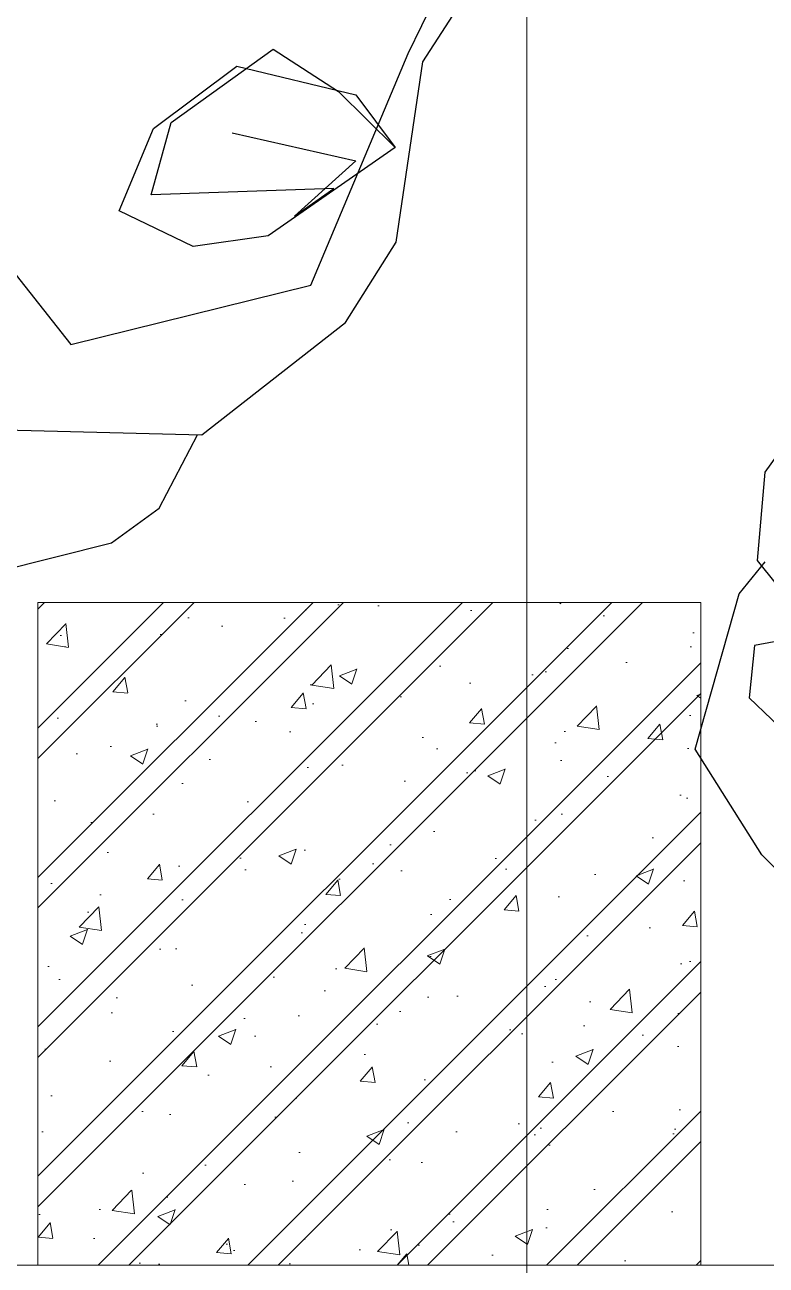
# Model space of a CAD drawing. Header units: millimetres. Extents: x -343543 to 400519, y -115663 to 104219.
# Drawn here: x -157836 to -157389, y 0 to 749 of the extents above; entities that cross this region are included whole.
import ezdxf
from ezdxf.xclip import XClip

# ---------------------------------------------------------------- set-up
doc = ezdxf.new("R2010")
doc.units = ezdxf.units.MM
doc.header["$XCLIPFRAME"] = 0
doc.linetypes.add('XREF MAT BANG TUONG XAY$0$CENTER', pattern=[50.8, 31.75, -6.35, 6.35, -6.35])
doc.layers.get('0').update_dxf_attribs({"color": 231, "lineweight": 0})
for name, color, linetype, lineweight in [('A-PATT', 252, 'Continuous', 9), ('A-SYMBOLS', 10, 'Continuous', 13), ('XREF MAT BANG TUONG XAY$0$01.Xref _MB T1$0$A-DOOR', 8, 'Continuous', 9), ('XREF MAT BANG TUONG XAY$0$A-GRID', 8, 'XREF MAT BANG TUONG XAY$0$CENTER', 15), ('XREF MAT BANG TUONG XAY$0$xref_IKIGAI_Cot$0$A-FNSH', 8, 'Continuous', 9), ('XREF MAT BANG TUONG XAY$0$xref_IKIGAI_Cot$0$A-PATT', 8, 'Continuous', 5)]:
    doc.layers.add(name, color=color, linetype=linetype, lineweight=lineweight)
doc.layers.add('XREF MAT BANG NOI THAT$0$FF-Plants', color=8, linetype='Continuous')

# ---------------------------------------------------------------- blocks, each defined once
blk = doc.blocks.new('XREF MAT BANG TUONG XAY$0$00.xref_IKIGAI_Truc')
at = {"layer": 'XREF MAT BANG TUONG XAY$0$A-GRID', "color": 8, "ltscale": 20}
for points in [[(23800, -3895), (23800, 22924.44)], [(-2907.53, 0), (42750, 0)]]:
    blk.add_lwpolyline(points, dxfattribs=at)
blk = doc.blocks.new('XREF MAT BANG TUONG XAY$0$xref_IKIGAI_Cot')
at = {"layer": 'XREF MAT BANG TUONG XAY$0$xref_IKIGAI_Cot$0$A-PATT'}
h = blk.add_hatch(dxfattribs=at)
h.set_pattern_fill('BT-01', color=8, scale=15, pattern_type=2)
h.set_pattern_definition([(50, (180, 180), (107.58903, -9.41282), [11.25, -123.75]), (355, (180, 180), (-20.8127, 112.8288), [9, -99]), (100.4514, (188.97, 179.22), (86.7764, 103.41593), [9.56103, -105.1713]), (46.1842, (180, 210), (160.08616, -24.82785), [16.875, -185.625]), (96.6356, (193.34, 207.93), (140.1994, 146.1177), [14.3415, -157.757]), (351.1842, (180, 210), (140.1993, 146.1178), [13.5, -148.5]), (21, (195, 202.5), (89.53606, -60.39283), [11.25, -123.75]), (326, (195, 202.5), (36.4973, 108.7725), [9, -99]), (71.4514, (202.46, 197.47), (126.0334, 48.37957), [9.56103, -105.1713]), (37.5, (180, 180), (1.82398, 49.93408), [0, -97.8, 0, -100.5, 0, -99.375]), (7.5, (180, 180), (39.46043, 59.16176), [0, -57.3, 0, -95.55, 0, -37.875]), (327.5, (146.55, 180), (80.073365, -3.38323), [0, -37.5, 0, -117, 0, -155.25]), (317.5, (131.55, 180), (87.47793, 15.01575), [0, -48.75, 0, -77.7, 0, -110.25]), (45, (180, 180), (-45.07806, 45.07806), []), (45, (180, 198.375), (-45.07806, 45.07806), [])])
h.paths.add_polyline_path([(23905, 0), (23505, 0), (23505, 400), (23905, 400)])
at = {"layer": 'XREF MAT BANG TUONG XAY$0$A-GRID', "color": 8, "ltscale": 20}
blk.add_lwpolyline([(23800, -3895), (23800, 22924.44)], dxfattribs=at)
at = {"layer": 'XREF MAT BANG TUONG XAY$0$xref_IKIGAI_Cot$0$A-FNSH', "color": 8}
blk.add_lwpolyline([(23905, 0), (23505, 0), (23505, 400), (23905, 400)], close=True, dxfattribs=at)
blk = doc.blocks.new('XREF MAT BANG NOI THAT$0$YLD.Studio-03-186')
at = {"layer": 'XREF MAT BANG NOI THAT$0$FF-Plants', "color": 8}
for p, q in [((294.51, -131), (331.31, -55.48)), ((303.34, -136.13), (348.97, -65.75)), ((235.78, -270.85), (294.51, -131)), ((287.31, -245.01), (303.34, -136.13)), ((-38.51, -142.73), (91.02, -306.69)), ((256.79, -293.45), (287.31, -245.01)), ((91.02, -306.69), (235.78, -270.85)), ((170.13, -361.24), (256.79, -293.45)), ((51.34, -358.31), (170.13, -361.24)), ((144.46, -405.4), (167.55, -361.17)), ((115.68, -426.48), (144.46, -405.4)), ((19.83, -450.47), (115.68, -426.48))]:
    blk.add_line(p, q, dxfattribs=at)
blk = doc.blocks.new('XREF MAT BANG NOI THAT$0$YLD.Studio-01-168')
at = {"layer": 'XREF MAT BANG NOI THAT$0$FF-Plants', "color": 8}
for p, q in [((-294.04, 113.29), (-330.04, 63.11)), ((-330.04, 63.11), (-334.6, 9.78)), ((-345.58, -10.41), (-329.83, 8.93)), ((-334.6, 9.78), (-300.42, -33.24)), ((-358.83, -57.27), (-345.58, -10.41)), ((-303.23, -35.2), (-336.36, -41.59)), ((-336.36, -41.59), (-339.49, -73.02)), ((-372.09, -104.12), (-358.83, -57.27)), ((-339.49, -73.02), (-301.65, -109.31)), ((-331.77, -167.92), (-372.09, -104.12)), ((-290, -209.83), (-331.77, -167.92))]:
    blk.add_line(p, q, dxfattribs=at)
blk = doc.blocks.new('XREF MAT BANG NOI THAT$0$YLD.Studio-05-32')
at = {"layer": 'XREF MAT BANG NOI THAT$0$FF-Plants', "color": 8}
for p, q in [((31.22, 53.43), (92.79, 97.72)), ((92.79, 97.72), (132.3, 72.09)), ((20.65, 49.77), (70.85, 87.38)), ((70.85, 87.38), (142.68, 70.04)), ((132.3, 72.09), (166.47, 38.23)), ((142.68, 70.04), (166.47, 38.23)), ((19.22, 9.76), (31.22, 53.43)), ((0, 0), (20.65, 49.77)), ((68.06, 47.09), (142.6, 30.32)), ((166.47, 38.23), (89.77, -14.94)), ((142.6, 30.32), (105.7, -3.05)), ((129.4, 13.56), (19.22, 9.76)), ((105.7, -3.05), (129.4, 13.56)), ((44.58, -21.49), (0, 0)), ((89.77, -14.94), (44.58, -21.49))]:
    blk.add_line(p, q, dxfattribs=at)
blk = doc.blocks.new('XREF MAT BANG NOI THAT')
at = {"color": 8}
for name, p in [('XREF MAT BANG NOI THAT$0$YLD.Studio-03-186', (23433.85, 862.37)), ('XREF MAT BANG NOI THAT$0$YLD.Studio-05-32', (23554.17, 636.23)), ('XREF MAT BANG NOI THAT$0$YLD.Studio-01-168', (24273.64, 415.52))]:
    blk.add_blockref(name, p, dxfattribs=at)
blk = doc.blocks.new('01.Xref _MB T1')
at = {"layer": 'XREF MAT BANG TUONG XAY$0$01.Xref _MB T1$0$A-DOOR', "color": 8, "transparency": 33554687}
blk.add_lwpolyline([(31605.0109, 1299.99999), (31604.99214, 0.00042), (19999.99989, 0)], dxfattribs=at)
at = {"color": 8}
blk.add_blockref('XREF MAT BANG TUONG XAY$0$00.xref_IKIGAI_Truc', (0.00011, 0), dxfattribs=at)
ref = blk.add_blockref('XREF MAT BANG TUONG XAY$0$xref_IKIGAI_Cot', (-0.00927, -0.00001), dxfattribs=at)
XClip(ref).set_block_clipping_path([(-1610.3425959283, -2225.6693134198), (41829.1295208634, 21555.8819575264)])
at = {"layer": 'A-PATT', "color": 8}
blk.add_blockref('XREF MAT BANG NOI THAT', (0, 0), dxfattribs=at)

msp = doc.modelspace()

# ---------------------------------------------------------------- block references
at = {"layer": 'A-SYMBOLS'}
msp.add_blockref('01.Xref _MB T1', (-181333.08, 0), dxfattribs=at)

doc.saveas('drawing.dxf')
